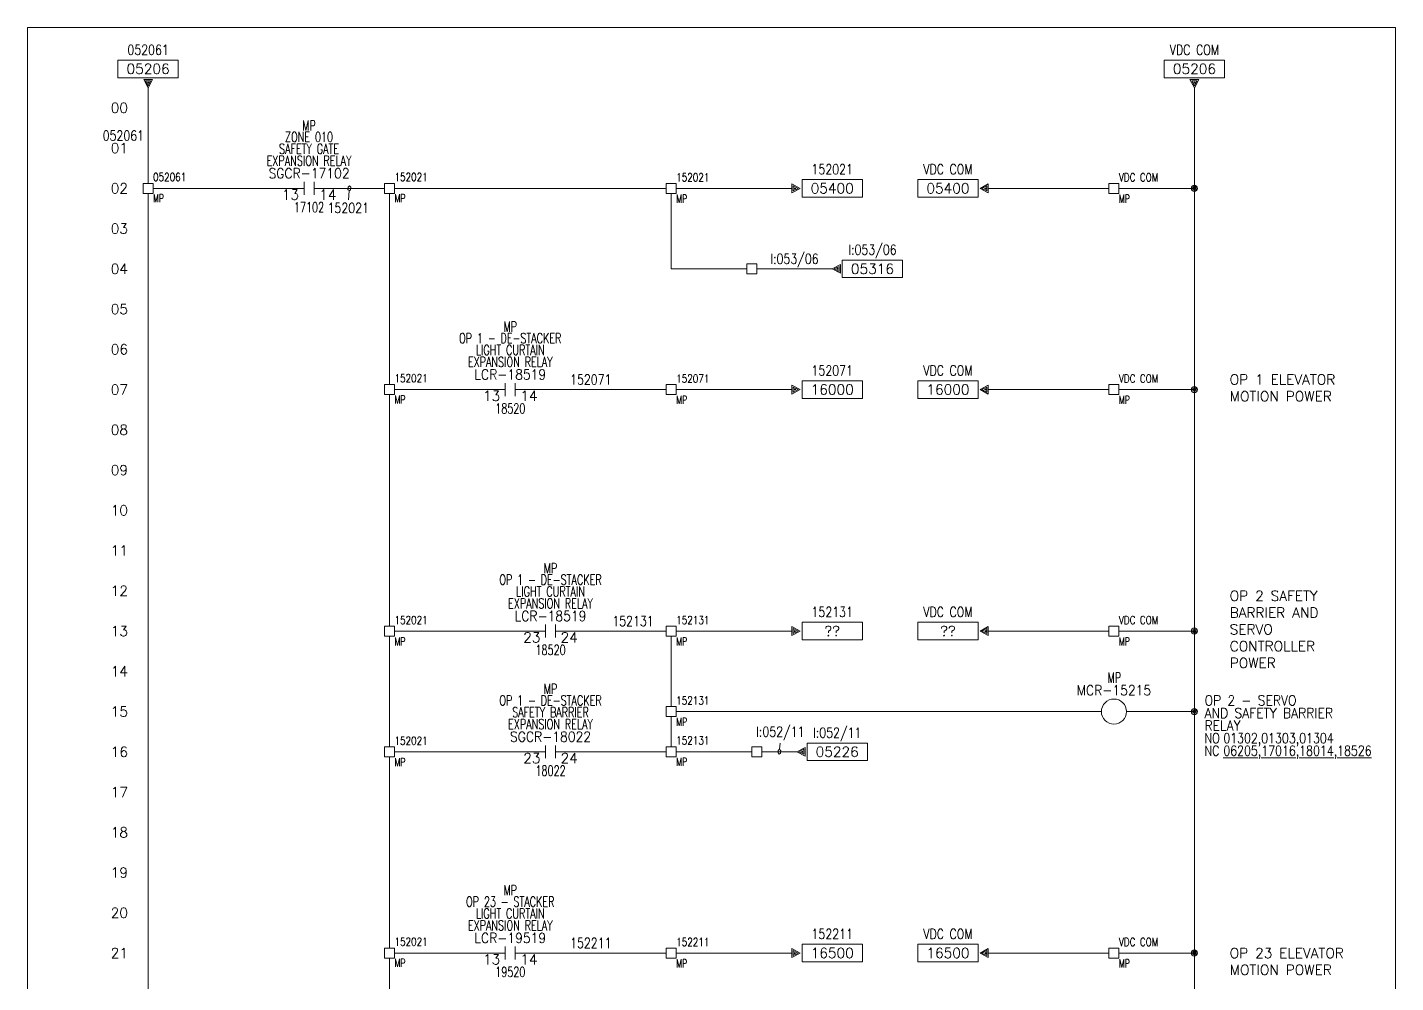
# Model space of a CAD drawing. Header units: inches. Extents: x 0 to 17, y 0 to 23.
# Drawn here: x 0 to 17, y 11.13 to 23 of the extents above; entities that cross this region are included whole.
import ezdxf
from ezdxf.enums import TextEntityAlignment as Align

# ---------------------------------------------------------------- set-up
doc = ezdxf.new("R2010")
doc.units = ezdxf.units.IN
doc.header["$MEASUREMENT"] = 0
doc.layers.get('0').update_dxf_attribs({"lineweight": 5})
for name, color, linetype, lineweight in [('DESC', 1, 'Continuous', 5), ('DESCCHILD', 1, 'Continuous', 5), ('LOC', 252, 'Continuous', 5), ('MISC', 2, 'Continuous', 5), ('SYMS', 7, 'Continuous', 5), ('TAGS', 2, 'Continuous', 5), ('TERMS', 2, 'Continuous', 5), ('Title_Block_Info', 2, 'Continuous', 5), ('WIRENO', 1, 'Continuous', 5), ('WIRES', 7, 'Continuous', 5), ('XREF', 1, 'Continuous', 5), ('XREFCHILD', 1, 'Continuous', 5)]:
    doc.layers.add(name, color=color, linetype=linetype, lineweight=lineweight)
doc.layers.add('WIRENO_DEST', color=1, linetype='Continuous')
doc.styles.get("Standard").update_dxf_attribs({"font": 'romans.shx'})
doc.styles.add('WD', font='romans.shx')

# ---------------------------------------------------------------- blocks, each defined once
blk = doc.blocks.new('WD_MLRH')
at = {"color": 2, "style": 'WD'}
blk.add_attdef('RUNGFIRST', text='', height=0.125, dxfattribs=at).set_placement((-0.25, 0), align=Align.MIDDLE_RIGHT)
at = {"style": 'WD', "flags": 1}
for tag, p in [('RUNGHORV', (-0.25, -0.127)), ('RUNGINC', (-0.25, -0.163)), ('WIRE-START', (-0.25, -0.356)), ('WIREMODE', (-0.25, -0.281)), ('RUNGDIST', (-0.25, -0.2)), ('RUNGCNT', (-0.25, -0.237)), ('WIREFMT', (-0.25, -0.321)), ('WIRE-GSUF', (-0.25, -0.396)), ('PH3SPACE', (-0.25, -0.437))]:
    blk.add_attdef(tag, text='', height=0.025, dxfattribs=at).set_placement(p, align=Align.RIGHT)
blk = doc.blocks.new('HA2D2')
for p, q in [((0.375, 0.344), (-0.375, 0.344)), ((-0.375, 0.344), (-0.375, 0.125)), ((0.375, 0.125), (0.375, 0.344)), ((-0.375, 0.125), (0.375, 0.125)), ((0.055, 0.102), (-0.055, 0.102)), ((-0.055, 0.102), (0, 0)), ((0, 0.023), (-0.031, 0.086)), ((-0.031, 0.086), (0.031, 0.086)), ((0, 0.055), (-0.008, 0.07)), ((-0.008, 0.07), (0.008, 0.07)), ((0, 0), (0.055, 0.102)), ((0.031, 0.086), (0, 0.023)), ((0.008, 0.07), (0, 0.055))]:
    blk.add_line(p, q)
at = {"style": 'WD', "width": 0.8, "flags": 8}
for tag, p in [('DESC1', (0, 0.722)), ('WIRENO', (0, 0.534))]:
    blk.add_attdef(tag, text='', height=0.125, dxfattribs=at).set_placement(p, align=Align.TOP_CENTER)
at = {"style": 'WD'}
blk.add_attdef('XREF', text='', height=0.125, dxfattribs=at).set_placement((0, 0.172), align=Align.CENTER)
at = {"style": 'WD', "flags": 1}
for tag, p in [('X8TERM01', (0, 0)), ('SIGCODE', (0.088, 0.066))]:
    blk.add_attdef(tag, p, '', height=0.01, dxfattribs=at)
blk = doc.blocks.new('WDDOT')
for radius in [0.0375, 0.0234, 0.0116]:
    blk.add_circle((0, 0), radius)
blk = doc.blocks.new('HT0W01')
for p, q in [((-0.062, 0.062), (0.062, 0.062)), ((-0.062, -0.062), (-0.062, 0.062)), ((0.062, 0.062), (0.062, -0.062)), ((0.062, -0.062), (-0.062, -0.062))]:
    blk.add_line(p, q)
at = {"linetype": 'Continuous', "style": 'WD'}
for tag, p, width, flags in [('WIRENO', (0.062, 0.087), 0.8, 8), ('TAGSTRIP', (0.05, -0.297), 0.9, 8), ('CAT', (0.213, -0.406), 0.8, 1)]:
    blk.add_attdef(tag, p, '', height=0.1, dxfattribs=dict(at, width=width, flags=flags))
at = {"style": 'WD', "width": 0.7}
for tag, p in [('INST', (0.062, 0.214)), ('LOC', (0.062, -0.178))]:
    blk.add_attdef(tag, p, '', height=0.1, dxfattribs=at)
at = {"style": 'WD', "flags": 1}
for tag, p, height in [('X4TERM01', (-0.062, 0), 0.01), ('X4TERMDESC01', (-0.055, -0.023), 0.025), ('X2TERMDESC01', (-0.006, 0.029), 0.025), ('X2TERM01', (0, 0.062), 0.01), ('X1TERMDESC01', (0.039, 0.007), 0.025), ('X1TERM01', (0.062, 0), 0.01), ('X8TERM01', (0, -0.062), 0.01), ('X8TERMDESC01', (0, -0.054), 0.025)]:
    blk.add_attdef(tag, p, '', height=height, dxfattribs=at)
at = {"linetype": 'Continuous', "style": 'WD', "width": 0.8, "flags": 1}
blk.add_attdef('MFG', text='', height=0.1, dxfattribs=at).set_placement((0.088, -0.406), align=Align.RIGHT)
at = {"style": 'WD', "width": 0.7, "flags": 1}
blk.add_attdef('ASSYCODE', (0.062, -0.281), '', height=0.01, dxfattribs=at)
blk = doc.blocks.new('HA2S3')
for p, q in [((-0.125, 0.109), (-0.875, 0.109)), ((-0.875, 0.109), (-0.875, -0.109)), ((-0.125, 0.109), (-0.125, -0.109)), ((0, 0.055), (-0.102, 0)), ((-0.102, 0), (0, -0.055)), ((-0.078, 0), (-0.016, 0.031)), ((-0.016, -0.031), (-0.078, 0)), ((-0.047, 0), (-0.031, 0.008)), ((-0.031, -0.008), (-0.047, 0)), ((-0.031, 0.008), (-0.031, -0.008)), ((-0.016, 0.031), (-0.016, -0.031)), ((0, -0.055), (0, 0.055)), ((-0.875, -0.109), (-0.125, -0.109))]:
    blk.add_line(p, q)
at = {"style": 'WD', "width": 0.8, "flags": 8}
for tag, p in [('DESC1', (-0.5, 0.487)), ('WIRENO', (-0.5, 0.3))]:
    blk.add_attdef(tag, text='', height=0.125, dxfattribs=at).set_placement(p, align=Align.TOP_CENTER)
at = {"style": 'WD'}
blk.add_attdef('XREF', text='', height=0.125, dxfattribs=at).set_placement((-0.5, -0.062), align=Align.CENTER)
at = {"style": 'WD', "flags": 1}
for tag, p in [('SIGCODE', (-0.099, 0.066)), ('X1TERM01', (0, 0))]:
    blk.add_attdef(tag, p, '', height=0.01, dxfattribs=at)
blk = doc.blocks.new('TB_P')
at = {"color": 5, "linetype": 'Continuous'}
blk.add_lwpolyline([(0, 0), (17, 0), (17, 23), (0, 23)], close=True, dxfattribs=at)
at = {"color": 2, "linetype": 'Continuous', "style": 'WD', "flags": 1}
for tag, p in [('REV1_NO', (1.734, 3.29)), ('REV1_BY', (7.303, 3.29)), ('REV1_DATE', (9.562, 3.29)), ('REV2_NO', (1.734, 3.04)), ('REV2_BY', (7.303, 3.04)), ('REV2_DATE', (9.562, 3.04)), ('REV3_NO', (1.734, 2.79)), ('REV3_BY', (7.303, 2.79)), ('REV3_DATE', (9.562, 2.79)), ('REV4_NO', (1.734, 2.54)), ('REV4_BY', (7.303, 2.54)), ('REV4_DATE', (9.562, 2.54)), ('REV5_NO', (1.734, 2.29)), ('REV5_BY', (7.303, 2.29)), ('REV5_DATE', (9.562, 2.29)), ('REV6_NO', (1.734, 2.04)), ('REV6_BY', (7.303, 2.04)), ('REV6_DATE', (9.562, 2.04)), ('REV7_NO', (1.734, 1.79)), ('REV7_BY', (7.303, 1.79)), ('REV7_DATE', (9.562, 1.79)), ('REV8_NO', (1.734, 1.54)), ('REV8_BY', (7.303, 1.54)), ('REV8_DATE', (9.562, 1.54)), ('REV9_NO', (1.734, 1.29)), ('REV9_BY', (7.303, 1.29)), ('REV9_DATE', (9.562, 1.29))]:
    blk.add_attdef(tag, text='', height=0.15, dxfattribs=at).set_placement(p, align=Align.MIDDLE_CENTER)
for tag, p in [('REV1_CHANGE', (2.292, 3.29)), ('REV2_CHANGE', (2.292, 3.04)), ('REV3_CHANGE', (2.292, 2.79)), ('REV4_CHANGE', (2.292, 2.54)), ('REV5_CHANGE', (2.292, 2.29)), ('REV6_CHANGE', (2.292, 2.04)), ('REV7_CHANGE', (2.292, 1.79)), ('REV8_CHANGE', (2.292, 1.54)), ('REV9_CHANGE', (2.292, 1.29))]:
    blk.add_attdef(tag, text='', height=0.15, dxfattribs=at).set_placement(p, align=Align.MIDDLE_LEFT)
at = {"layer": 'Title_Block_Info', "ltscale": 0.1}
for tag, p in [('CUSTOMER', (6.842, 0.833)), ('JOB DESCRIPTION LINE', (6.842, 0.5)), ('DRAWING DESCRIPTION', (6.842, 0.167))]:
    blk.add_attdef(tag, text='', height=0.15, dxfattribs=at).set_placement(p, align=Align.MIDDLE_LEFT)
at = {"layer": 'Title_Block_Info', "ltscale": 0.1, "style": 'WD'}
for tag, p in [('JOB #', (12.752, 0.833)), ('SEC. NO.', (14.75, 0.833)), ('SHT. NO.', (16.312, 0.833)), ('NAME', (12.795, 0.5)), ('REV', (16.194, 0.5))]:
    blk.add_attdef(tag, text='', height=0.125, dxfattribs=at).set_placement(p, align=Align.MIDDLE_CENTER)
blk.add_attdef('DATE', text='', height=0.125, dxfattribs=at).set_placement((15.188, 0.5), align=Align.MIDDLE_RIGHT)
blk.add_attdef('FILE NUMBER', text='', height=0.125, dxfattribs=at).set_placement((12.591, 0.167), align=Align.MIDDLE_LEFT)
blk = doc.blocks.new('HCR21')
at = {"linetype": 'Continuous'}
for p, q in [((-0.062, 0.08), (-0.062, -0.08)), ((0.062, 0.08), (0.062, -0.08))]:
    blk.add_line(p, q, dxfattribs=at)
at = {"style": 'WD'}
for tag, width, p in [('DESC1', 0.7, (0, 0.576)), ('LOC', 0.7, (0, 0.719)), ('DESC2', 0.7, (0, 0.429)), ('DESC3', 0.7, (0, 0.281)), ('TAG2', 0.9, (0, 0.125)), ('XREF', 0.7, (0, -0.297)), ('INST', 0.7, (0, -0.438))]:
    blk.add_attdef(tag, text='', height=0.125, dxfattribs=dict(at, width=width)).set_placement(p, align=Align.CENTER)
for tag, p, flags in [('X4TERM01', (-0.062, 0), 1), ('X1TERM02', (0.062, 0), 1), ('FAMILY', (0.097, 0.053), 9), ('CONTACT', (0.097, 0.036), 1)]:
    blk.add_attdef(tag, p, '', height=0.01, dxfattribs=dict(at, flags=flags))
for tag, p in [('X2LINK', (0, 0.125)), ('X8LINK', (0, -0.125))]:
    blk.add_attdef(tag, p, '', height=0.01, dxfattribs=at)
at = {"linetype": 'Continuous', "style": 'WD', "flags": 8}
blk.add_attdef('TERM01', text='', height=0.125, dxfattribs=at).set_placement((-0.125, -0.016), align=Align.TOP_RIGHT)
blk.add_attdef('TERM02', text='', height=0.125, dxfattribs=at).set_placement((0.125, -0.016), align=Align.TOP_LEFT)
blk = doc.blocks.new('WD_WNV')
at = {"linetype": 'Continuous', "style": 'WD', "width": 0.8}
blk.add_attdef('WIRENO', text='', height=0.125, dxfattribs=at).set_placement((-0.05, 0), align=Align.MIDDLE_RIGHT)
blk = doc.blocks.new('VT0W01')
for p, q in [((-0.062, 0.062), (0.062, 0.062)), ((-0.062, -0.062), (-0.062, 0.062)), ((0.062, 0.062), (0.062, -0.062)), ((0.062, -0.062), (-0.062, -0.062))]:
    blk.add_line(p, q)
at = {"linetype": 'Continuous', "style": 'WD'}
for tag, p, width, flags in [('WIRENO', (0.062, 0.091), 0.8, 8), ('TAGSTRIP', (0.05, -0.282), 0.9, 8), ('CAT', (0.213, -0.406), 0.8, 1)]:
    blk.add_attdef(tag, p, '', height=0.1, dxfattribs=dict(at, width=width, flags=flags))
at = {"style": 'WD', "width": 0.7}
for tag, p in [('INST', (0.062, 0.208)), ('LOC', (0.062, -0.173))]:
    blk.add_attdef(tag, p, '', height=0.1, dxfattribs=at)
at = {"style": 'WD', "flags": 1}
for tag, p, height in [('X4TERM01', (-0.062, 0), 0.01), ('X4TERMDESC01', (-0.055, -0.023), 0.025), ('X2TERMDESC01', (-0.006, 0.029), 0.025), ('X2TERM01', (0, 0.062), 0.01), ('X1TERMDESC01', (0.039, -0.003), 0.025), ('X1TERM01', (0.062, 0), 0.01), ('X8TERM01', (0, -0.062), 0.01), ('X8TERMDESC01', (0, -0.054), 0.025)]:
    blk.add_attdef(tag, p, '', height=height, dxfattribs=at)
at = {"linetype": 'Continuous', "style": 'WD', "width": 0.8, "flags": 1}
blk.add_attdef('MFG', text='', height=0.1, dxfattribs=at).set_placement((0.088, -0.406), align=Align.RIGHT)
at = {"style": 'WD', "width": 0.7, "flags": 1}
blk.add_attdef('ASSYCODE', (0.062, -0.281), '', height=0.01, dxfattribs=at)
blk = doc.blocks.new('HMS1')
blk.add_circle((0, 0), 0.156)
at = {"style": 'WD'}
for tag, width, p in [('INST', 0.7, (0.006, 0.528)), ('LOC', 0.7, (0.006, 0.359)), ('TAG1', 0.9, (0, 0.202))]:
    blk.add_attdef(tag, text='', height=0.125, dxfattribs=dict(at, width=width)).set_placement(p, align=Align.CENTER)
for tag, p in [('X2LINK', (0, 0.5)), ('X8LINK', (0, -0.156))]:
    blk.add_attdef(tag, p, '', height=0.01, dxfattribs=at)
at = {"style": 'WD', "flags": 9}
blk.add_attdef('FAMILY', text='', height=0.01, dxfattribs=at).set_placement((-0.005, 0.17), align=Align.CENTER)
at = {"style": 'WD'}
for tag, p, width in [('DESC1', (1.126, 0.076), 0.9), ('DESC2', (1.126, -0.081), 0.9), ('DESC3', (1.126, -0.237), 0.9), ('XREFNO', (1.359, -0.393), 0.8), ('XREFNC', (1.359, -0.549), 0.8)]:
    blk.add_attdef(tag, p, '', height=0.125, dxfattribs=dict(at, width=width))
at = {"style": 'WD', "flags": 1}
for tag, p in [('X4TERM01', (-0.156, 0)), ('X1TERM02', (0.156, 0))]:
    blk.add_attdef(tag, p, '', height=0.01, dxfattribs=at)
at = {"linetype": 'Continuous', "style": 'WD', "flags": 9}
blk.add_attdef('ASSYCODE', text='', height=0.01, dxfattribs=at).set_placement((0, 0.113), align=Align.CENTER)
at = {"linetype": 'Continuous', "style": 'WD', "flags": 1}
for tag, p in [('MFG', (0, 0.14)), ('CAT', (0, 0.159))]:
    blk.add_attdef(tag, text='', height=0.01, dxfattribs=at).set_placement(p, align=Align.MIDDLE)
at = {"linetype": 'Continuous', "style": 'WD'}
blk.add_attdef('TERM01', text='', height=0.125, dxfattribs=at).set_placement((-0.2, -0.035), align=Align.TOP_RIGHT)
blk.add_attdef('TERM02', text='', height=0.125, dxfattribs=at).set_placement((0.2, -0.035), align=Align.TOP_LEFT)
at = {"style": 'WD', "width": 0.8, "flags": 8}
for tag, p in [('NO', (1.126, -0.393)), ('NC', (1.126, -0.549))]:
    blk.add_attdef(tag, p, '', height=0.125, dxfattribs=at)
blk = doc.blocks.new('HA2D1')
for p, q in [((0, 0), (0.102, 0.055)), ((0.102, -0.055), (0, 0)), ((0.086, 0.031), (0.023, 0)), ((0.023, 0), (0.086, -0.031)), ((0.07, 0.008), (0.055, 0)), ((0.055, 0), (0.07, -0.008)), ((0.07, -0.008), (0.07, 0.008)), ((0.086, -0.031), (0.086, 0.031)), ((0.102, 0.055), (0.102, -0.055)), ((0.125, 0.109), (0.125, -0.109)), ((0.875, 0.109), (0.125, 0.109)), ((0.875, -0.109), (0.875, 0.109)), ((0.125, -0.109), (0.875, -0.109))]:
    blk.add_line(p, q)
at = {"style": 'WD', "width": 0.8, "flags": 8}
for tag, p in [('WIRENO', (0.5, 0.3)), ('DESC1', (0.5, -0.169))]:
    blk.add_attdef(tag, text='', height=0.125, dxfattribs=at).set_placement(p, align=Align.TOP_CENTER)
at = {"style": 'WD', "flags": 1}
for tag, p in [('X4TERM01', (0, 0)), ('SIGCODE', (0.026, 0.066))]:
    blk.add_attdef(tag, p, '', height=0.01, dxfattribs=at)
at = {"style": 'WD'}
blk.add_attdef('XREF', text='', height=0.125, dxfattribs=at).set_placement((0.5, -0.063), align=Align.CENTER)
blk = doc.blocks.new('WD_WNH')
at = {"linetype": 'Continuous', "style": 'WD', "width": 0.8}
blk.add_attdef('WIRENO', text='', height=0.125, dxfattribs=at).set_placement((0, 0.0625), align=Align.CENTER)
blk = doc.blocks.new('HT1001')
for p, q in [((-0.062, 0.062), (0.062, 0.062)), ((-0.062, -0.062), (-0.062, 0.062)), ((0.062, 0.062), (0.062, -0.062)), ((0.062, -0.062), (-0.062, -0.062))]:
    blk.add_line(p, q)
at = {"style": 'WD', "width": 0.7}
for tag, p in [('INST', (0.062, 0.42)), ('LOC', (0.062, 0.25))]:
    blk.add_attdef(tag, p, '', height=0.125, dxfattribs=at)
at = {"linetype": 'Continuous', "style": 'WD'}
for tag, p, height, width, flags in [('TERM01', (0.062, 0.094), 0.125, 0.8, 8), ('TAGSTRIP', (0.05, -0.229), 0.125, 0.9, 8), ('CAT', (0.213, -0.406), 0.109, 0.8, 1)]:
    blk.add_attdef(tag, p, '', height=height, dxfattribs=dict(at, width=width, flags=flags))
at = {"style": 'WD', "flags": 1}
for tag, p, height in [('X4TERM01', (-0.062, 0), 0.01), ('X4TERMDESC01', (-0.055, -0.023), 0.025), ('X2TERMDESC01', (-0.006, 0.029), 0.025), ('X2TERM01', (0, 0.062), 0.01), ('X1TERMDESC01', (0.039, 0.007), 0.025), ('X1TERM01', (0.062, 0), 0.01), ('X8TERM01', (0, -0.062), 0.01), ('X8TERMDESC01', (0, -0.054), 0.025)]:
    blk.add_attdef(tag, p, '', height=height, dxfattribs=at)
at = {"linetype": 'Continuous', "style": 'WD', "width": 0.8, "flags": 1}
blk.add_attdef('MFG', text='', height=0.109, dxfattribs=at).set_placement((0.088, -0.406), align=Align.RIGHT)
at = {"style": 'WD', "width": 0.7, "flags": 1}
blk.add_attdef('ASSYCODE', (0.062, -0.281), '', height=0.01, dxfattribs=at)
blk = doc.blocks.new('HA2S1')
for p, q in [((0, -0.055), (0, 0.055)), ((0, 0.055), (0.102, 0)), ((0.102, 0), (0, -0.055)), ((0.078, 0), (0.016, 0.031)), ((0.016, 0.031), (0.016, -0.031)), ((0.016, -0.031), (0.078, 0)), ((0.047, 0), (0.031, 0.008)), ((0.031, 0.008), (0.031, -0.008)), ((0.031, -0.008), (0.047, 0)), ((0.125, 0.109), (0.125, -0.109)), ((0.875, 0.109), (0.125, 0.109)), ((0.875, -0.109), (0.875, 0.109)), ((0.125, -0.109), (0.875, -0.109))]:
    blk.add_line(p, q)
at = {"style": 'WD', "width": 0.8, "flags": 8}
for tag, p in [('WIRENO', (0.5, 0.3)), ('DESC1', (0.5, -0.169))]:
    blk.add_attdef(tag, text='', height=0.125, dxfattribs=at).set_placement(p, align=Align.TOP_CENTER)
at = {"style": 'WD', "flags": 1}
for tag, p in [('X4TERM01', (0, 0)), ('SIGCODE', (0.026, 0.066))]:
    blk.add_attdef(tag, p, '', height=0.01, dxfattribs=at)
at = {"style": 'WD'}
blk.add_attdef('XREF', text='', height=0.125, dxfattribs=at).set_placement((0.5, -0.063), align=Align.CENTER)

msp = doc.modelspace()

# ---------------------------------------------------------------- linework, layer by layer
at = {"layer": 'WIRENO'}
for points in [[(3.99, 20.857), (3.998, 20.969), (4.014, 20.983), (4.017, 21.014), (4.002, 21.031), (3.986, 21.016), (3.983, 20.985), (3.991, 20.977)], [(9.352, 14.108), (9.346, 14.031), (9.329, 14.017), (9.327, 13.986), (9.341, 13.969), (9.358, 13.984), (9.36, 14.014), (9.353, 14.023)]]:
    msp.add_lwpolyline(points, dxfattribs=at)
at = {"layer": 'WIRES'}
for p, q in [((1.5, 22.25), (1.5, 21.062)), ((14.5, 22.25), (14.5, 2.25)), ((1.5, 20.938), (1.5, 2.25)), ((1.562, 21), (3.438, 21)), ((3.562, 21), (4.438, 21)), ((4.5, 20.938), (4.5, 18.562)), ((4.562, 21), (7.938, 21)), ((8, 20.938), (8, 20)), ((8.062, 21), (9.5, 21)), ((13.438, 21), (11.938, 21)), ((13.562, 21), (14.5, 21)), ((8, 20), (8.938, 20)), ((9.062, 20), (10, 20)), ((4.5, 18.438), (4.5, 15.562)), ((4.562, 18.5), (5.938, 18.5)), ((6.062, 18.5), (7.938, 18.5)), ((8.062, 18.5), (9.5, 18.5)), ((13.438, 18.5), (11.938, 18.5)), ((13.562, 18.5), (14.5, 18.5)), ((4.562, 15.5), (6.438, 15.5)), ((6.562, 15.5), (7.938, 15.5)), ((8.062, 15.5), (9.5, 15.5)), ((13.438, 15.5), (11.938, 15.5)), ((13.562, 15.5), (14.5, 15.5)), ((4.5, 14.062), (4.5, 15.438)), ((8, 14.562), (8, 15.438)), ((8.062, 14.5), (13.344, 14.5)), ((13.656, 14.5), (14.5, 14.5)), ((8, 14.062), (8, 14.438)), ((6.438, 14), (4.562, 14)), ((6.562, 14), (7.938, 14)), ((8.062, 14), (9, 14)), ((9.125, 14), (9.562, 14)), ((4.5, 13.938), (4.5, 11.562)), ((4.5, 11.438), (4.5, 8.562)), ((4.562, 11.5), (5.938, 11.5)), ((6.062, 11.5), (7.938, 11.5)), ((8.062, 11.5), (9.5, 11.5)), ((13.438, 11.5), (11.938, 11.5)), ((13.562, 11.5), (14.5, 11.5))]:
    msp.add_line(p, q, dxfattribs=at)

# ---------------------------------------------------------------- block references
msp.add_blockref('TB_P', (0, 0))
at = {"layer": 'SYMS'}
ref = msp.add_blockref('HA2D2', (1.5, 22.25), dxfattribs=at)
ref.add_attrib('XREF', '05206', dxfattribs={"layer": 'XREF', "height": 0.125, "style": 'WD'}).set_placement((1.5, 22.422), align=Align.CENTER)
ref.add_attrib('WIRENO', '052061', dxfattribs={"layer": 'WIRENO_DEST', "height": 0.125, "style": 'WD', "width": 0.8, "flags": 8}).set_placement((1.5, 22.784), align=Align.TOP_CENTER)
ref = msp.add_blockref('HA2D2', (14.5, 22.25), dxfattribs=at)
ref.add_attrib('XREF', '05206', dxfattribs={"layer": 'XREF', "height": 0.125, "style": 'WD'}).set_placement((14.5, 22.422), align=Align.CENTER)
ref.add_attrib('WIRENO', 'VDC COM', dxfattribs={"layer": 'WIRENO_DEST', "height": 0.125, "style": 'WD', "width": 0.8, "flags": 8}).set_placement((14.5, 22.784), align=Align.TOP_CENTER)
msp.add_blockref('WD_MLRH', (1.5, 22), dxfattribs=at).add_auto_attribs({'RUNGFIRST': '00'})
ref = msp.add_blockref('HCR21', (3.5, 21), dxfattribs=at)
ref.add_attrib('TAG2', 'SGCR-17102', dxfattribs={"layer": 'TAGS', "height": 0.125, "style": 'WD', "width": 0.9}).set_placement((3.5, 21.125), align=Align.CENTER)
ref.add_attrib('DESC1', 'ZONE 010', dxfattribs={"layer": 'DESCCHILD', "height": 0.125, "style": 'WD', "width": 0.7}).set_placement((3.5, 21.576), align=Align.CENTER)
ref.add_attrib('DESC2', 'SAFETY GATE', dxfattribs={"layer": 'DESCCHILD', "height": 0.125, "style": 'WD', "width": 0.7}).set_placement((3.5, 21.429), align=Align.CENTER)
ref.add_attrib('XREF', '17102', dxfattribs={"layer": 'XREFCHILD', "height": 0.125, "style": 'WD', "width": 0.7}).set_placement((3.5, 20.703), align=Align.CENTER)
ref.add_attrib('TERM01', '13', dxfattribs={"layer": 'TERMS', "linetype": 'Continuous', "height": 0.125, "style": 'WD', "flags": 8}).set_placement((3.375, 20.984), align=Align.TOP_RIGHT)
ref.add_attrib('TERM02', '14', dxfattribs={"layer": 'TERMS', "linetype": 'Continuous', "height": 0.125, "style": 'WD', "flags": 8}).set_placement((3.625, 20.984), align=Align.TOP_LEFT)
ref.add_attrib('LOC', 'MP', dxfattribs={"layer": 'LOC', "height": 0.125, "style": 'WD', "width": 0.7}).set_placement((3.5, 21.719), align=Align.CENTER)
ref.add_attrib('DESC3', 'EXPANSION RELAY', dxfattribs={"layer": 'DESCCHILD', "height": 0.125, "style": 'WD', "width": 0.7}).set_placement((3.5, 21.281), align=Align.CENTER)
ref = msp.add_blockref('HA2S1', (9.5, 21), dxfattribs=at)
ref.add_attrib('XREF', '05400', dxfattribs={"layer": 'XREF', "height": 0.125, "style": 'WD'}).set_placement((10, 20.938), align=Align.CENTER)
ref.add_attrib('WIRENO', '152021', dxfattribs={"layer": 'WIRENO', "height": 0.125, "style": 'WD', "width": 0.8, "flags": 8}).set_placement((10, 21.3), align=Align.TOP_CENTER)
ref = msp.add_blockref('HA2S3', (11.938, 21), dxfattribs=at)
ref.add_attrib('XREF', '05400', dxfattribs={"layer": 'XREF', "height": 0.125, "style": 'WD'}).set_placement((11.438, 20.938), align=Align.CENTER)
ref.add_attrib('WIRENO', 'VDC COM', dxfattribs={"layer": 'WIRENO', "height": 0.125, "style": 'WD', "width": 0.8, "flags": 8}).set_placement((11.438, 21.3), align=Align.TOP_CENTER)
ref = msp.add_blockref('VT0W01', (1.5, 21), dxfattribs=at)
ref.add_attrib('WIRENO', '052061', (1.562, 21.091), dxfattribs={"layer": 'WIRENO', "linetype": 'Continuous', "height": 0.1, "style": 'WD', "width": 0.8, "flags": 8})
ref.add_attrib('LOC', 'MP', (1.562, 20.827), dxfattribs={"layer": 'LOC', "height": 0.1, "style": 'WD', "width": 0.7})
ref = msp.add_blockref('VT0W01', (4.5, 21), dxfattribs=at)
ref.add_attrib('WIRENO', '152021', (4.562, 21.091), dxfattribs={"layer": 'WIRENO', "linetype": 'Continuous', "height": 0.1, "style": 'WD', "width": 0.8, "flags": 8})
ref.add_attrib('LOC', 'MP', (4.562, 20.827), dxfattribs={"layer": 'LOC', "height": 0.1, "style": 'WD', "width": 0.7})
ref = msp.add_blockref('HT0W01', (8, 21), dxfattribs=at)
ref.add_attrib('WIRENO', '152021', (8.062, 21.087), dxfattribs={"layer": 'WIRENO', "linetype": 'Continuous', "height": 0.1, "style": 'WD', "width": 0.8, "flags": 8})
ref.add_attrib('LOC', 'MP', (8.062, 20.822), dxfattribs={"layer": 'LOC', "height": 0.1, "style": 'WD', "width": 0.7})
ref = msp.add_blockref('HT0W01', (13.5, 21), dxfattribs=at)
ref.add_attrib('WIRENO', 'VDC COM', (13.562, 21.087), dxfattribs={"layer": 'WIRENO', "linetype": 'Continuous', "height": 0.1, "style": 'WD', "width": 0.8, "flags": 8})
ref.add_attrib('LOC', 'MP', (13.562, 20.822), dxfattribs={"layer": 'LOC', "height": 0.1, "style": 'WD', "width": 0.7})
for name, p in [('WDDOT', (14.5, 21)), ('HT1001', (9, 20)), ('WDDOT', (14.5, 18.5)), ('WDDOT', (14.5, 15.5)), ('WDDOT', (14.5, 14.5)), ('HT1001', (9.062, 14)), ('WDDOT', (14.5, 11.5))]:
    msp.add_blockref(name, p, dxfattribs=at)
ref = msp.add_blockref('HA2D1', (10, 20), dxfattribs=at)
ref.add_attrib('XREF', '05316', dxfattribs={"layer": 'XREF', "height": 0.125, "style": 'WD'}).set_placement((10.5, 19.938), align=Align.CENTER)
ref.add_attrib('WIRENO', 'I:053/06', dxfattribs={"layer": 'WIRENO_DEST', "height": 0.125, "style": 'WD', "width": 0.8, "flags": 8}).set_placement((10.5, 20.3), align=Align.TOP_CENTER)
ref = msp.add_blockref('HCR21', (6, 18.5), dxfattribs=at)
ref.add_attrib('TAG2', 'LCR-18519', dxfattribs={"layer": 'TAGS', "height": 0.125, "style": 'WD', "width": 0.9}).set_placement((6, 18.625), align=Align.CENTER)
ref.add_attrib('DESC1', 'OP 1 - DE-STACKER', dxfattribs={"layer": 'DESCCHILD', "height": 0.125, "style": 'WD', "width": 0.7}).set_placement((6, 19.076), align=Align.CENTER)
ref.add_attrib('DESC2', 'LIGHT CURTAIN', dxfattribs={"layer": 'DESCCHILD', "height": 0.125, "style": 'WD', "width": 0.7}).set_placement((6, 18.929), align=Align.CENTER)
ref.add_attrib('XREF', '18520', dxfattribs={"layer": 'XREFCHILD', "height": 0.125, "style": 'WD', "width": 0.7}).set_placement((6, 18.203), align=Align.CENTER)
ref.add_attrib('TERM01', '13', dxfattribs={"layer": 'TERMS', "linetype": 'Continuous', "height": 0.125, "style": 'WD', "flags": 8}).set_placement((5.875, 18.484), align=Align.TOP_RIGHT)
ref.add_attrib('TERM02', '14', dxfattribs={"layer": 'TERMS', "linetype": 'Continuous', "height": 0.125, "style": 'WD', "flags": 8}).set_placement((6.125, 18.484), align=Align.TOP_LEFT)
ref.add_attrib('LOC', 'MP', dxfattribs={"layer": 'LOC', "height": 0.125, "style": 'WD', "width": 0.7}).set_placement((6, 19.219), align=Align.CENTER)
ref.add_attrib('DESC3', 'EXPANSION RELAY', dxfattribs={"layer": 'DESCCHILD', "height": 0.125, "style": 'WD', "width": 0.7}).set_placement((6, 18.781), align=Align.CENTER)
ref = msp.add_blockref('HA2S1', (9.5, 18.5), dxfattribs=at)
ref.add_attrib('XREF', '16000', dxfattribs={"layer": 'XREF', "height": 0.125, "style": 'WD'}).set_placement((10, 18.438), align=Align.CENTER)
ref.add_attrib('WIRENO', '152071', dxfattribs={"layer": 'WIRENO', "height": 0.125, "style": 'WD', "width": 0.8, "flags": 8}).set_placement((10, 18.8), align=Align.TOP_CENTER)
ref = msp.add_blockref('HA2S3', (11.938, 18.5), dxfattribs=at)
ref.add_attrib('XREF', '16000', dxfattribs={"layer": 'XREF', "height": 0.125, "style": 'WD'}).set_placement((11.438, 18.438), align=Align.CENTER)
ref.add_attrib('WIRENO', 'VDC COM', dxfattribs={"layer": 'WIRENO', "height": 0.125, "style": 'WD', "width": 0.8, "flags": 8}).set_placement((11.438, 18.8), align=Align.TOP_CENTER)
ref = msp.add_blockref('VT0W01', (4.5, 18.5), dxfattribs=at)
ref.add_attrib('WIRENO', '152021', (4.562, 18.591), dxfattribs={"layer": 'WIRENO', "linetype": 'Continuous', "height": 0.1, "style": 'WD', "width": 0.8, "flags": 8})
ref.add_attrib('LOC', 'MP', (4.562, 18.327), dxfattribs={"layer": 'LOC', "height": 0.1, "style": 'WD', "width": 0.7})
ref = msp.add_blockref('HT0W01', (8, 18.5), dxfattribs=at)
ref.add_attrib('WIRENO', '152071', (8.062, 18.587), dxfattribs={"layer": 'WIRENO', "linetype": 'Continuous', "height": 0.1, "style": 'WD', "width": 0.8, "flags": 8})
ref.add_attrib('LOC', 'MP', (8.062, 18.322), dxfattribs={"layer": 'LOC', "height": 0.1, "style": 'WD', "width": 0.7})
ref = msp.add_blockref('HT0W01', (13.5, 18.5), dxfattribs=at)
ref.add_attrib('WIRENO', 'VDC COM', (13.562, 18.587), dxfattribs={"layer": 'WIRENO', "linetype": 'Continuous', "height": 0.1, "style": 'WD', "width": 0.8, "flags": 8})
ref.add_attrib('LOC', 'MP', (13.562, 18.322), dxfattribs={"layer": 'LOC', "height": 0.1, "style": 'WD', "width": 0.7})
ref = msp.add_blockref('HCR21', (6.5, 15.5), dxfattribs=at)
ref.add_attrib('TAG2', 'LCR-18519', dxfattribs={"layer": 'TAGS', "height": 0.125, "style": 'WD', "width": 0.9}).set_placement((6.5, 15.625), align=Align.CENTER)
ref.add_attrib('DESC1', 'OP 1 - DE-STACKER', dxfattribs={"layer": 'DESCCHILD', "height": 0.125, "style": 'WD', "width": 0.7}).set_placement((6.5, 16.076), align=Align.CENTER)
ref.add_attrib('DESC2', 'LIGHT CURTAIN', dxfattribs={"layer": 'DESCCHILD', "height": 0.125, "style": 'WD', "width": 0.7}).set_placement((6.5, 15.929), align=Align.CENTER)
ref.add_attrib('XREF', '18520', dxfattribs={"layer": 'XREFCHILD', "height": 0.125, "style": 'WD', "width": 0.7}).set_placement((6.5, 15.203), align=Align.CENTER)
ref.add_attrib('TERM01', '23', dxfattribs={"layer": 'TERMS', "linetype": 'Continuous', "height": 0.125, "style": 'WD', "flags": 8}).set_placement((6.375, 15.484), align=Align.TOP_RIGHT)
ref.add_attrib('TERM02', '24', dxfattribs={"layer": 'TERMS', "linetype": 'Continuous', "height": 0.125, "style": 'WD', "flags": 8}).set_placement((6.625, 15.484), align=Align.TOP_LEFT)
ref.add_attrib('LOC', 'MP', dxfattribs={"layer": 'LOC', "height": 0.125, "style": 'WD', "width": 0.7}).set_placement((6.5, 16.219), align=Align.CENTER)
ref.add_attrib('DESC3', 'EXPANSION RELAY', dxfattribs={"layer": 'DESCCHILD', "height": 0.125, "style": 'WD', "width": 0.7}).set_placement((6.5, 15.781), align=Align.CENTER)
ref = msp.add_blockref('HT0W01', (4.5, 15.5), dxfattribs=at)
ref.add_attrib('WIRENO', '152021', (4.562, 15.587), dxfattribs={"layer": 'WIRENO', "linetype": 'Continuous', "height": 0.1, "style": 'WD', "width": 0.8, "flags": 8})
ref.add_attrib('LOC', 'MP', (4.562, 15.322), dxfattribs={"layer": 'LOC', "height": 0.1, "style": 'WD', "width": 0.7})
ref = msp.add_blockref('HT0W01', (8, 15.5), dxfattribs=at)
ref.add_attrib('WIRENO', '152131', (8.062, 15.587), dxfattribs={"layer": 'WIRENO', "linetype": 'Continuous', "height": 0.1, "style": 'WD', "width": 0.8, "flags": 8})
ref.add_attrib('LOC', 'MP', (8.062, 15.322), dxfattribs={"layer": 'LOC', "height": 0.1, "style": 'WD', "width": 0.7})
ref = msp.add_blockref('HA2S1', (9.5, 15.5), dxfattribs=at)
ref.add_attrib('XREF', '??', dxfattribs={"layer": 'XREF', "height": 0.125, "style": 'WD'}).set_placement((10, 15.438), align=Align.CENTER)
ref.add_attrib('WIRENO', '152131', dxfattribs={"layer": 'WIRENO', "height": 0.125, "style": 'WD', "width": 0.8, "flags": 8}).set_placement((10, 15.8), align=Align.TOP_CENTER)
ref = msp.add_blockref('HA2S3', (11.938, 15.5), dxfattribs=at)
ref.add_attrib('XREF', '??', dxfattribs={"layer": 'XREF', "height": 0.125, "style": 'WD'}).set_placement((11.438, 15.438), align=Align.CENTER)
ref.add_attrib('WIRENO', 'VDC COM', dxfattribs={"layer": 'WIRENO', "height": 0.125, "style": 'WD', "width": 0.8, "flags": 8}).set_placement((11.438, 15.8), align=Align.TOP_CENTER)
ref = msp.add_blockref('HT0W01', (13.5, 15.5), dxfattribs=at)
ref.add_attrib('WIRENO', 'VDC COM', (13.562, 15.587), dxfattribs={"layer": 'WIRENO', "linetype": 'Continuous', "height": 0.1, "style": 'WD', "width": 0.8, "flags": 8})
ref.add_attrib('LOC', 'MP', (13.562, 15.322), dxfattribs={"layer": 'LOC', "height": 0.1, "style": 'WD', "width": 0.7})
ref = msp.add_blockref('HMS1', (13.5, 14.5), dxfattribs=at)
ref.add_attrib('TAG1', 'MCR-15215', dxfattribs={"layer": 'TAGS', "height": 0.125, "style": 'WD', "width": 0.9}).set_placement((13.5, 14.702), align=Align.CENTER)
ref.add_attrib('DESC1', 'OP 2 - SERVO', (14.626, 14.576), dxfattribs={"layer": 'DESC', "height": 0.125, "style": 'WD', "width": 0.9})
ref.add_attrib('DESC2', 'AND SAFETY BARRIER', (14.626, 14.419), dxfattribs={"layer": 'DESC', "height": 0.125, "style": 'WD', "width": 0.9})
ref.add_attrib('XREFNO', '01302,01303,01304', (14.859, 14.107), dxfattribs={"layer": 'XREF', "height": 0.125, "style": 'WD', "width": 0.8})
ref.add_attrib('XREFNC', '%%u06205%%u,%%u17016%%u,%%u18014%%u,%%u18526%%u', (14.859, 13.951), dxfattribs={"layer": 'XREF', "height": 0.125, "style": 'WD', "width": 0.8})
ref.add_attrib('NO', 'NO', (14.626, 14.107), dxfattribs={"layer": 'MISC', "height": 0.125, "style": 'WD', "width": 0.8, "flags": 8})
ref.add_attrib('NC', 'NC', (14.626, 13.951), dxfattribs={"layer": 'MISC', "height": 0.125, "style": 'WD', "width": 0.8, "flags": 8})
ref.add_attrib('LOC', 'MP', dxfattribs={"layer": 'LOC', "height": 0.125, "style": 'WD', "width": 0.7}).set_placement((13.506, 14.859), align=Align.CENTER)
ref.add_attrib('DESC3', 'RELAY', (14.626, 14.263), dxfattribs={"layer": 'DESC', "height": 0.125, "style": 'WD', "width": 0.9})
ref = msp.add_blockref('HCR21', (6.5, 14), dxfattribs=at)
ref.add_attrib('TAG2', 'SGCR-18022', dxfattribs={"layer": 'TAGS', "height": 0.125, "style": 'WD', "width": 0.9}).set_placement((6.5, 14.125), align=Align.CENTER)
ref.add_attrib('DESC1', 'OP 1 - DE-STACKER', dxfattribs={"layer": 'DESCCHILD', "height": 0.125, "style": 'WD', "width": 0.7}).set_placement((6.5, 14.576), align=Align.CENTER)
ref.add_attrib('DESC2', 'SAFETY BARRIER', dxfattribs={"layer": 'DESCCHILD', "height": 0.125, "style": 'WD', "width": 0.7}).set_placement((6.5, 14.429), align=Align.CENTER)
ref.add_attrib('XREF', '18022', dxfattribs={"layer": 'XREFCHILD', "height": 0.125, "style": 'WD', "width": 0.7}).set_placement((6.5, 13.703), align=Align.CENTER)
ref.add_attrib('TERM01', '23', dxfattribs={"layer": 'TERMS', "linetype": 'Continuous', "height": 0.125, "style": 'WD', "flags": 8}).set_placement((6.375, 13.984), align=Align.TOP_RIGHT)
ref.add_attrib('TERM02', '24', dxfattribs={"layer": 'TERMS', "linetype": 'Continuous', "height": 0.125, "style": 'WD', "flags": 8}).set_placement((6.625, 13.984), align=Align.TOP_LEFT)
ref.add_attrib('LOC', 'MP', dxfattribs={"layer": 'LOC', "height": 0.125, "style": 'WD', "width": 0.7}).set_placement((6.5, 14.719), align=Align.CENTER)
ref.add_attrib('DESC3', 'EXPANSION RELAY', dxfattribs={"layer": 'DESCCHILD', "height": 0.125, "style": 'WD', "width": 0.7}).set_placement((6.5, 14.281), align=Align.CENTER)
ref = msp.add_blockref('HT0W01', (8, 14.5), dxfattribs=at)
ref.add_attrib('WIRENO', '152131', (8.062, 14.587), dxfattribs={"layer": 'WIRENO', "linetype": 'Continuous', "height": 0.1, "style": 'WD', "width": 0.8, "flags": 8})
ref.add_attrib('LOC', 'MP', (8.062, 14.322), dxfattribs={"layer": 'LOC', "height": 0.1, "style": 'WD', "width": 0.7})
ref = msp.add_blockref('HA2D1', (9.562, 14), dxfattribs=at)
ref.add_attrib('XREF', '05226', dxfattribs={"layer": 'XREF', "height": 0.125, "style": 'WD'}).set_placement((10.062, 13.938), align=Align.CENTER)
ref.add_attrib('WIRENO', 'I:052/11', dxfattribs={"layer": 'WIRENO_DEST', "height": 0.125, "style": 'WD', "width": 0.8, "flags": 8}).set_placement((10.062, 14.3), align=Align.TOP_CENTER)
ref = msp.add_blockref('HT0W01', (4.5, 14), dxfattribs=at)
ref.add_attrib('WIRENO', '152021', (4.562, 14.087), dxfattribs={"layer": 'WIRENO', "linetype": 'Continuous', "height": 0.1, "style": 'WD', "width": 0.8, "flags": 8})
ref.add_attrib('LOC', 'MP', (4.562, 13.822), dxfattribs={"layer": 'LOC', "height": 0.1, "style": 'WD', "width": 0.7})
ref = msp.add_blockref('VT0W01', (8, 14), dxfattribs=at)
ref.add_attrib('WIRENO', '152131', (8.062, 14.091), dxfattribs={"layer": 'WIRENO', "linetype": 'Continuous', "height": 0.1, "style": 'WD', "width": 0.8, "flags": 8})
ref.add_attrib('LOC', 'MP', (8.062, 13.827), dxfattribs={"layer": 'LOC', "height": 0.1, "style": 'WD', "width": 0.7})
ref = msp.add_blockref('HCR21', (6, 11.5), dxfattribs=at)
ref.add_attrib('TAG2', 'LCR-19519', dxfattribs={"layer": 'TAGS', "height": 0.125, "style": 'WD', "width": 0.9}).set_placement((6, 11.625), align=Align.CENTER)
ref.add_attrib('DESC1', 'OP 23 - STACKER', dxfattribs={"layer": 'DESCCHILD', "height": 0.125, "style": 'WD', "width": 0.7}).set_placement((6, 12.076), align=Align.CENTER)
ref.add_attrib('DESC2', 'LIGHT CURTAIN', dxfattribs={"layer": 'DESCCHILD', "height": 0.125, "style": 'WD', "width": 0.7}).set_placement((6, 11.929), align=Align.CENTER)
ref.add_attrib('XREF', '19520', dxfattribs={"layer": 'XREFCHILD', "height": 0.125, "style": 'WD', "width": 0.7}).set_placement((6, 11.203), align=Align.CENTER)
ref.add_attrib('TERM01', '13', dxfattribs={"layer": 'TERMS', "linetype": 'Continuous', "height": 0.125, "style": 'WD', "flags": 8}).set_placement((5.875, 11.484), align=Align.TOP_RIGHT)
ref.add_attrib('TERM02', '14', dxfattribs={"layer": 'TERMS', "linetype": 'Continuous', "height": 0.125, "style": 'WD', "flags": 8}).set_placement((6.125, 11.484), align=Align.TOP_LEFT)
ref.add_attrib('LOC', 'MP', dxfattribs={"layer": 'LOC', "height": 0.125, "style": 'WD', "width": 0.7}).set_placement((6, 12.219), align=Align.CENTER)
ref.add_attrib('DESC3', 'EXPANSION RELAY', dxfattribs={"layer": 'DESCCHILD', "height": 0.125, "style": 'WD', "width": 0.7}).set_placement((6, 11.781), align=Align.CENTER)
ref = msp.add_blockref('HA2S1', (9.5, 11.5), dxfattribs=at)
ref.add_attrib('XREF', '16500', dxfattribs={"layer": 'XREF', "height": 0.125, "style": 'WD'}).set_placement((10, 11.438), align=Align.CENTER)
ref.add_attrib('WIRENO', '152211', dxfattribs={"layer": 'WIRENO', "height": 0.125, "style": 'WD', "width": 0.8, "flags": 8}).set_placement((10, 11.8), align=Align.TOP_CENTER)
ref = msp.add_blockref('HA2S3', (11.938, 11.5), dxfattribs=at)
ref.add_attrib('XREF', '16500', dxfattribs={"layer": 'XREF', "height": 0.125, "style": 'WD'}).set_placement((11.438, 11.438), align=Align.CENTER)
ref.add_attrib('WIRENO', 'VDC COM', dxfattribs={"layer": 'WIRENO', "height": 0.125, "style": 'WD', "width": 0.8, "flags": 8}).set_placement((11.438, 11.8), align=Align.TOP_CENTER)
ref = msp.add_blockref('VT0W01', (4.5, 11.5), dxfattribs=at)
ref.add_attrib('WIRENO', '152021', (4.562, 11.591), dxfattribs={"layer": 'WIRENO', "linetype": 'Continuous', "height": 0.1, "style": 'WD', "width": 0.8, "flags": 8})
ref.add_attrib('LOC', 'MP', (4.562, 11.327), dxfattribs={"layer": 'LOC', "height": 0.1, "style": 'WD', "width": 0.7})
ref = msp.add_blockref('HT0W01', (8, 11.5), dxfattribs=at)
ref.add_attrib('WIRENO', '152211', (8.062, 11.587), dxfattribs={"layer": 'WIRENO', "linetype": 'Continuous', "height": 0.1, "style": 'WD', "width": 0.8, "flags": 8})
ref.add_attrib('LOC', 'MP', (8.062, 11.322), dxfattribs={"layer": 'LOC', "height": 0.1, "style": 'WD', "width": 0.7})
ref = msp.add_blockref('HT0W01', (13.5, 11.5), dxfattribs=at)
ref.add_attrib('WIRENO', 'VDC COM', (13.562, 11.587), dxfattribs={"layer": 'WIRENO', "linetype": 'Continuous', "height": 0.1, "style": 'WD', "width": 0.8, "flags": 8})
ref.add_attrib('LOC', 'MP', (13.562, 11.322), dxfattribs={"layer": 'LOC', "height": 0.1, "style": 'WD', "width": 0.7})
at = {"layer": 'WIRENO'}
ref = msp.add_blockref('WD_WNV', (1.5, 21.656), dxfattribs=at)
ref.add_attrib('WIRENO', '052061', dxfattribs={"linetype": 'Continuous', "height": 0.125, "style": 'WD', "width": 0.8}).set_placement((1.45, 21.656), align=Align.MIDDLE_RIGHT)
ref = msp.add_blockref('WD_WNH', (4, 21), dxfattribs=at)
ref.add_attrib('WIRENO', '152021', dxfattribs={"linetype": 'Continuous', "height": 0.125, "style": 'WD', "width": 0.8}).set_placement((3.987, 20.694), align=Align.CENTER)
ref = msp.add_blockref('WD_WNH', (9.531, 20), dxfattribs=at)
ref.add_attrib('WIRENO', 'I:053/06', dxfattribs={"linetype": 'Continuous', "height": 0.125, "style": 'WD', "width": 0.8}).set_placement((9.531, 20.062), align=Align.CENTER)
ref = msp.add_blockref('WD_WNH', (7, 18.5), dxfattribs=at)
ref.add_attrib('WIRENO', '152071', dxfattribs={"linetype": 'Continuous', "height": 0.125, "style": 'WD', "width": 0.8}).set_placement((7, 18.562), align=Align.CENTER)
ref = msp.add_blockref('WD_WNH', (7.525, 15.5), dxfattribs=at)
ref.add_attrib('WIRENO', '152131', dxfattribs={"linetype": 'Continuous', "height": 0.125, "style": 'WD', "width": 0.8}).set_placement((7.525, 15.562), align=Align.CENTER)
ref = msp.add_blockref('WD_WNH', (9.344, 14), dxfattribs=at)
ref.add_attrib('WIRENO', 'I:052/11', dxfattribs={"linetype": 'Continuous', "height": 0.125, "style": 'WD', "width": 0.8}).set_placement((9.355, 14.187), align=Align.CENTER)
ref = msp.add_blockref('WD_WNH', (7, 11.5), dxfattribs=at)
ref.add_attrib('WIRENO', '152211', dxfattribs={"linetype": 'Continuous', "height": 0.125, "style": 'WD', "width": 0.8}).set_placement((7, 11.562), align=Align.CENTER)

# ---------------------------------------------------------------- texts
at = {"layer": 'SYMS', "color": 2, "style": 'WD'}
for s, p in [('01', (1.25, 21.5)), ('02', (1.25, 21)), ('03', (1.25, 20.5)), ('04', (1.25, 20)), ('05', (1.25, 19.5)), ('06', (1.25, 19)), ('07', (1.25, 18.5)), ('08', (1.25, 18)), ('09', (1.25, 17.5)), ('10', (1.25, 17)), ('11', (1.25, 16.5)), ('12', (1.25, 16)), ('13', (1.25, 15.5)), ('14', (1.25, 15)), ('15', (1.25, 14.5)), ('16', (1.25, 14)), ('17', (1.25, 13.5)), ('18', (1.25, 13)), ('19', (1.25, 12.5)), ('20', (1.25, 12)), ('21', (1.25, 11.5))]:
    msp.add_text(s, height=0.125, dxfattribs=at).set_placement(p, align=Align.MIDDLE_RIGHT)
at = {"layer": 'SYMS', "char_height": 0.125, "width": 1.813, "attachment_point": 1}
for s, insert in [('OP 1 ELEVATOR\\PMOTION POWER', (14.938, 18.688)), ('OP 2 SAFETY BARRIER AND SERVO CONTROLLER\\PPOWER', (14.938, 16)), ('OP 23 ELEVATOR\\PMOTION POWER', (14.938, 11.562))]:
    msp.add_mtext(s, dxfattribs=dict(at, insert=insert))

doc.saveas('drawing.dxf')
